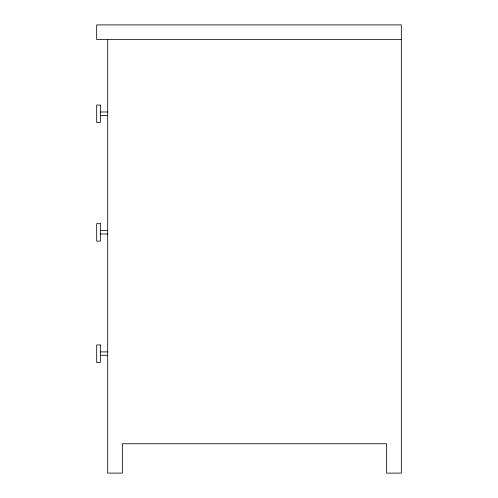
<?xml version="1.0" encoding="UTF-8"?>
<svg xmlns="http://www.w3.org/2000/svg" width="498" height="498" viewBox="0 0 498 498"><rect width="100%" height="100%" fill="white"/><g stroke="black" fill="none" stroke-linecap="round" stroke-linejoin="round"><path stroke-width="0.75" d="M401.326 39.585L96.674 39.585L96.674 24.9L401.326 24.9L401.326 473.1L386.647 473.1L386.647 443.737L122.365 443.737L122.365 473.1L107.686 473.1L107.686 39.585M100.341 111.982L107.686 111.982M100.341 115.399L107.686 115.399M100.341 230.562L107.686 230.562M100.341 233.973L107.686 233.973M100.341 351.887L107.686 351.887M100.341 355.298L107.686 355.298M100.341 105.072L96.674 105.072L96.674 122.539L100.341 122.539L100.341 105.072M100.341 223.652L96.674 223.652L96.674 241.119L100.341 241.119L100.341 223.652M100.341 344.977L96.674 344.977L96.674 362.444L100.341 362.444L100.341 344.977"/></g></svg>
